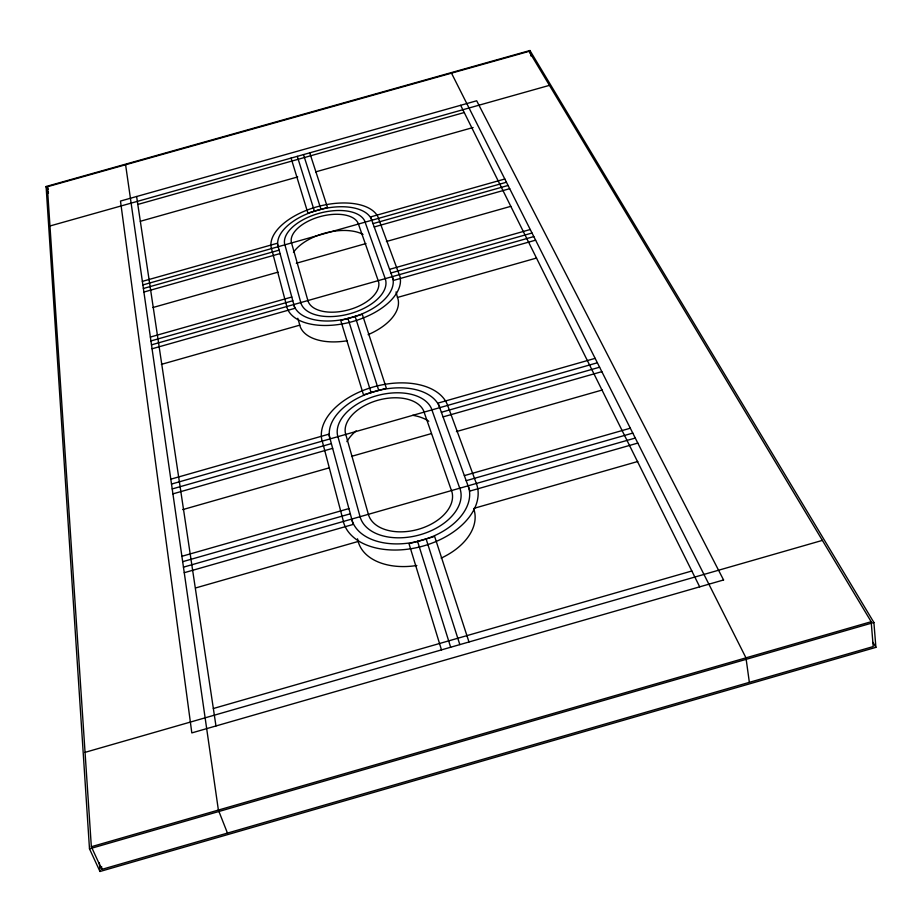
<?xml version="1.0" encoding="UTF-8"?>
<svg xmlns="http://www.w3.org/2000/svg" width="922" height="922" viewBox="0 0 922 922"><rect width="100%" height="100%" fill="white"/><g stroke="black" fill="none" stroke-linecap="round" stroke-linejoin="round"><path stroke-width="1.38" d="M101.8 869.388L873.203 646.576L871.175 621.716L529.055 51.355L47.345 186.751L91.347 846.73L101.8 869.388L101.604 866.519M99.979 871.486L875.9 647.359L873.895 622.477L529.943 50.514L46.1 186.509L89.492 848.828L99.979 871.486L99.369 862.865M213.351 708.511L691.834 570.995M85.055 752.352L822.389 540.384M91.347 846.73L871.175 621.716M89.492 848.828L873.895 622.477M181.899 556.289L348.908 508.587M464.354 475.614L630.325 428.211M182.671 561.682L350.314 513.796M466.186 480.685L632.78 433.098M183.455 567.157L635.281 438.054M184.262 572.7L353.184 524.422L328.82 434.181L170.812 479.175M637.805 443.079L469.943 491.046L438.065 403.087L595.139 358.358M195.683 587.936L358.278 541.433L357.505 538.805M474.888 508.08L637.805 461.484M161.362 364.374L299.8 325.143L297.806 318.274M368.12 334.651A50.86 27.775 -15.1 0 0 397.532 297.437L536.535 258.045M171.504 484.05L597.364 362.772M172.218 488.937L331.367 443.609M441.384 412.272L599.6 367.21M172.921 493.858L332.646 448.346M443.067 416.894L601.836 371.658M351.57 456.344L431.358 433.605M182.74 509.612L329.419 467.788M456.413 431.588L602.227 390.006M49.961 225.982L549.454 85.354M137.816 204.442L464.239 112.53M140.294 221.292L297.725 176.932M315.681 171.872L473.113 127.513M142.368 281.371L277.28 243.27L294.844 308.351L152.061 348.781M504.807 179.006L370.586 216.924L393.59 280.38L535.613 240.158M142.875 284.933L506.432 182.233M143.394 288.482L279.135 250.139M373.007 223.62L508.057 185.46M143.901 292.044L280.058 253.573M374.228 226.962L509.693 188.687M296.308 263.254L365.976 243.558M152.971 307.51L278.075 272.14M386.41 241.506L510.788 206.344M150.367 337.049L291.79 297.022M389.58 269.339L530.254 229.52M150.931 340.933L292.804 300.756M390.905 272.981L532.017 233.036M151.496 344.84L533.803 236.574M872.973 642.415L875.9 647.359M451.492 73.149L745.967 657.835L749.356 682.349M460.654 105.304L699.694 586.841M227.457 833.096L218.387 810.069L125.599 164.761M378.469 218.364L399.261 274.687M46.1 186.509L48.509 193.078M47.345 186.751L48.313 189.379M365.112 222.156L385.212 278.651A43.933 23.58 -15.1 0 1 350.302 313.618A43.933 23.58 -15.1 0 1 300.779 302.566L284.898 244.814M431.899 409.898L459.755 488.211M378.193 280.657L358.428 224.023A34.806 17.748 -15.2 0 0 319.727 216.716A34.806 17.748 -15.2 0 0 291.525 242.924L307.89 300.56A36.615 19.639 -15.1 0 0 349.081 309.723A36.615 19.639 -15.1 0 0 378.262 280.634M424.074 412.111L451.469 490.608M309.723 152.845L327.517 207.519L307.89 213.063L291.075 158.1M468.987 641.977L434.631 536.443L409.022 543.773L441.477 649.883M303.499 154.596L320.983 209.386M355.108 316.361L378.746 390.455M426.079 538.851L459.824 644.605M297.287 156.348L314.437 211.23M347.917 318.401L371.105 392.634M417.551 541.295L450.651 647.244M345.773 434.412L368.385 514.349A43.299 27.476 -14.9 0 0 418.392 529.297A43.299 27.476 -14.9 0 0 451.538 490.585M337.936 436.648L360.064 516.689A51.966 32.985 -14.9 0 0 420.109 534.76A51.966 32.985 -14.9 0 0 459.848 488.176M271.506 248.571L286.788 306.542M322.251 441.108L343.433 521.472M396.057 291.917L397.451 297.46M529.943 50.514L530.945 55.988M136.617 196.501L215.967 725.96M271.414 248.606A55.689 28.409 -15.2 0 1 316.603 206.92A55.689 28.409 -15.2 0 1 378.562 218.341M399.364 274.664A58.593 31.44 -15.1 0 1 352.78 321.513A58.593 31.44 -15.1 0 1 286.684 306.565M322.135 441.131A65.278 39.035 -15 0 1 373.433 386.94A65.278 39.035 -15 0 1 447.643 405.392L476.363 483.497A69.3 43.991 -14.9 0 1 423.601 545.916A69.3 43.991 -14.9 0 1 343.318 521.506M345.704 434.423A40.799 24.387 -15 0 1 377.674 400.321A40.799 24.387 -15 0 1 424.143 412.088M278.121 246.727A48.728 24.859 -15.2 0 1 317.641 210.193A48.728 24.859 -15.2 0 1 371.877 220.243M392.323 276.646A51.263 27.51 -15.1 0 1 351.536 317.548A51.263 27.51 -15.1 0 1 293.738 304.56M347.214 340.748A50.86 27.775 -15.1 0 1 299.719 325.166M284.829 244.837A41.767 21.298 -15.2 0 1 318.678 213.455A41.767 21.298 -15.2 0 1 365.193 222.133M293.461 252.328A41.455 21.529 -15.2 0 1 325.939 232.851A41.455 21.529 -15.2 0 1 363.026 234.453M329.995 438.918A57.118 34.149 -15 0 1 374.839 391.389A57.118 34.149 -15 0 1 439.817 407.639M468.157 485.802A60.633 38.482 -14.9 0 1 421.85 540.304A60.633 38.482 -14.9 0 1 351.639 519.098M473.608 508.448A60.08 38.747 -14.9 0 1 441.165 558.121M416.836 565.497A60.08 38.747 -14.9 0 1 358.174 541.456M337.855 436.682A48.958 29.274 -15 0 1 376.257 395.838A48.958 29.274 -15 0 1 431.98 409.875M346.891 441.626A48.532 29.504 -15 0 1 356.157 430.851M412.745 415.303A48.532 29.504 -15 0 1 428.788 421.239M723.574 579.973L191.822 732.909L120.482 201.054L476.674 100.786L723.574 579.973M362.3 314.333L340.725 320.453L363.464 394.789L386.376 388.277L362.3 314.333"/></g></svg>
